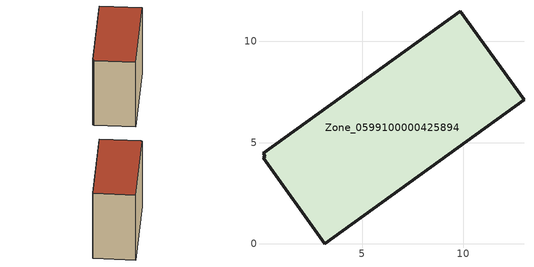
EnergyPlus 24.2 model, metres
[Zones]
Zone_0599100000425894
 floor ground (C_G): 0.1,4.24 0.21,4.33 0.11,4.46 9.86,11.48 13.01,7.12 3.16,0 z0
 wall outside (C_F): 3.16,0 13.01,7.12 9.86,11.48 0.11,4.46 0.21,4.33 0.1,4.24 3.16,0 z0:9.72
 roof outside (C_R): 0.21,4.33 0.1,4.24 3.16,0 13.01,7.12 9.86,11.48 0.11,4.46 z9.72
[BUILDING]
Pand.0599100000425894: North Axis=0; Terrain=City; Loads Convergence Tolerance Value=0.04; Temperature Convergence Tolerance Value=0.4; Solar Distribution=FullExterior; Maximum Number of Warmup Days=25; Minimum Number of Warmup Days=1
[Site:Location]
Rotterdam.The.Hague.AP_ZH_NLD Design_Conditions: Latitude=51.96; Longitude=4.45; Time Zone=1; Elevation=-4.5
[SITE:GROUNDTEMPERATURE:BUILDINGSURFACE]
18, 18, 18, 18, 18, 18, 18, 18, 18, 18, 18, 18
[MATERIAL] Thermal Absorptance=0.9; Solar Absorptance=0.7; Visible Absorptance=0.7
Name | Roughness | Thickness | Conductivity | Density | Specific Heat
G.TI.2006-2014 | MediumSmooth | 0.15 | 0.06 | 540 | 1210
F.TI.2006-2014 | Rough | 0.3 | 0.12 | 1920 | 840
R.TI.2006-2014 | MediumRough | 0.2 | 0.08 | 1500 | 1000
[CONSTRUCTION]
C_G: G.TI.2006-2014
C_F: F.TI.2006-2014
C_R: R.TI.2006-2014
[ZONE]
Zone_0599100000425894: Type=1; Multiplier=1; Ceiling Height=Autocalculate; Volume=Autocalculate; Floor Area=autocalculate; Part of Total Floor Area=Yes
[ZONEINFILTRATION:DESIGNFLOWRATE]
Infil_Zone_0599100000425894: Zone or ZoneList or Space or SpaceList=Zone_0599100000425894; Schedule=AlwaysOn; Design Flow Rate Calculation Method=Flow/Area; Flow Rate per Floor Area=0.0015; Constant Term Coefficient=1; Temperature Term Coefficient=0; Velocity Term Coefficient=0; Velocity Squared Term Coefficient=0
[HVACTEMPLATE:ZONE:IDEALLOADSAIRSYSTEM]
Zone_0599100000425894: Maximum Heating Supply Air Temperature=50; Minimum Cooling Supply Air Temperature=13; Maximum Heating Supply Air Humidity Ratio=0.0156; Minimum Cooling Supply Air Humidity Ratio=0.0077; Heating Limit=NoLimit; Cooling Limit=NoLimit; Dehumidification Control Type=ConstantSensibleHeatRatio; Cooling Sensible Heat Ratio=0.7; Dehumidification Setpoint=60; Humidification Control Type=None; Humidification Setpoint=30; Outdoor Air Method=None; Outdoor Air Flow Rate per Person=0.00944; Outdoor Air Flow Rate per Zone Floor Area=0; Outdoor Air Flow Rate per Zone=0; Demand Controlled Ventilation Type=None; Outdoor Air Economizer Type=NoEconomizer; Heat Recovery Type=None; Sensible Heat Recovery Effectiveness=0.7; Latent Heat Recovery Effectiveness=0.65
[ZONECONTROL:THERMOSTAT]
ThermostatControl_Zone_0599100000425894: Zone or ZoneList=Zone_0599100000425894; Control Type Schedule=DualSetpointControlType; Control 1=Thermostat_Zone_0599100000425894; Temperature Difference Between Cutout And Setpoint=0
[THERMOSTATSETPOINT:DUALSETPOINT]
Thermostat_Zone_0599100000425894: Heating Setpoint Temperature Schedule=HeatingSetpoint_Zone_0599100000425894; Cooling Setpoint Temperature Schedule=CoolingSetpoint_Zone_0599100000425894
[SCHEDULE:COMPACT]
HeatingSetpoint_Zone_0599100000425894: Through: 12/31, For: AllDays, Until: 24:00, 21
CoolingSetpoint_Zone_0599100000425894: Through: 12/31, For: AllDays, Until: 24:00, 24
DualSetpointControlType: Through: 12/31, For: AllDays, Until: 24:00, 4
AlwaysOn: Through: 12/31, For: AllDays, Until: 24:00, 1
